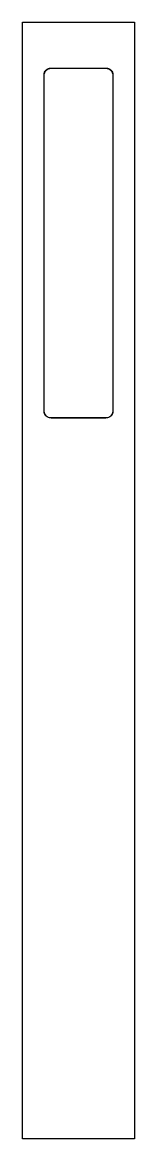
# Model space of a CAD drawing. Header units: millimetres. Extents: x -264 to -215, y 5 to 493.
import ezdxf

# ---------------------------------------------------------------- set-up
doc = ezdxf.new("R2010")
doc.units = ezdxf.units.MM
doc.layers.get('0').update_dxf_attribs({"linetype": 'CONTINUOUS'})

msp = doc.modelspace()

# ---------------------------------------------------------------- linework, layer by layer
msp.add_lwpolyline([(-215, 493), (-215, 5), (-264, 5), (-264, 493)], close=True)
for points in [[(-251.5, 320, -0.4142136), (-254.5, 323), (-254.5, 470, -0.4142136), (-251.5, 473), (-227.5, 473, -0.4142136), (-224.5, 470), (-224.5, 323, -0.4142136), (-227.5, 320)], [(-254.415, 470, -0.4142136), (-251.5, 472.915), (-227.5, 472.915, -0.4142136), (-224.585, 470), (-224.585, 323, -0.4142136), (-227.5, 320.085), (-251.5, 320.085, -0.4142136), (-254.415, 323)]]:
    msp.add_lwpolyline(points, format="xyb", close=True)

doc.saveas('drawing.dxf')
